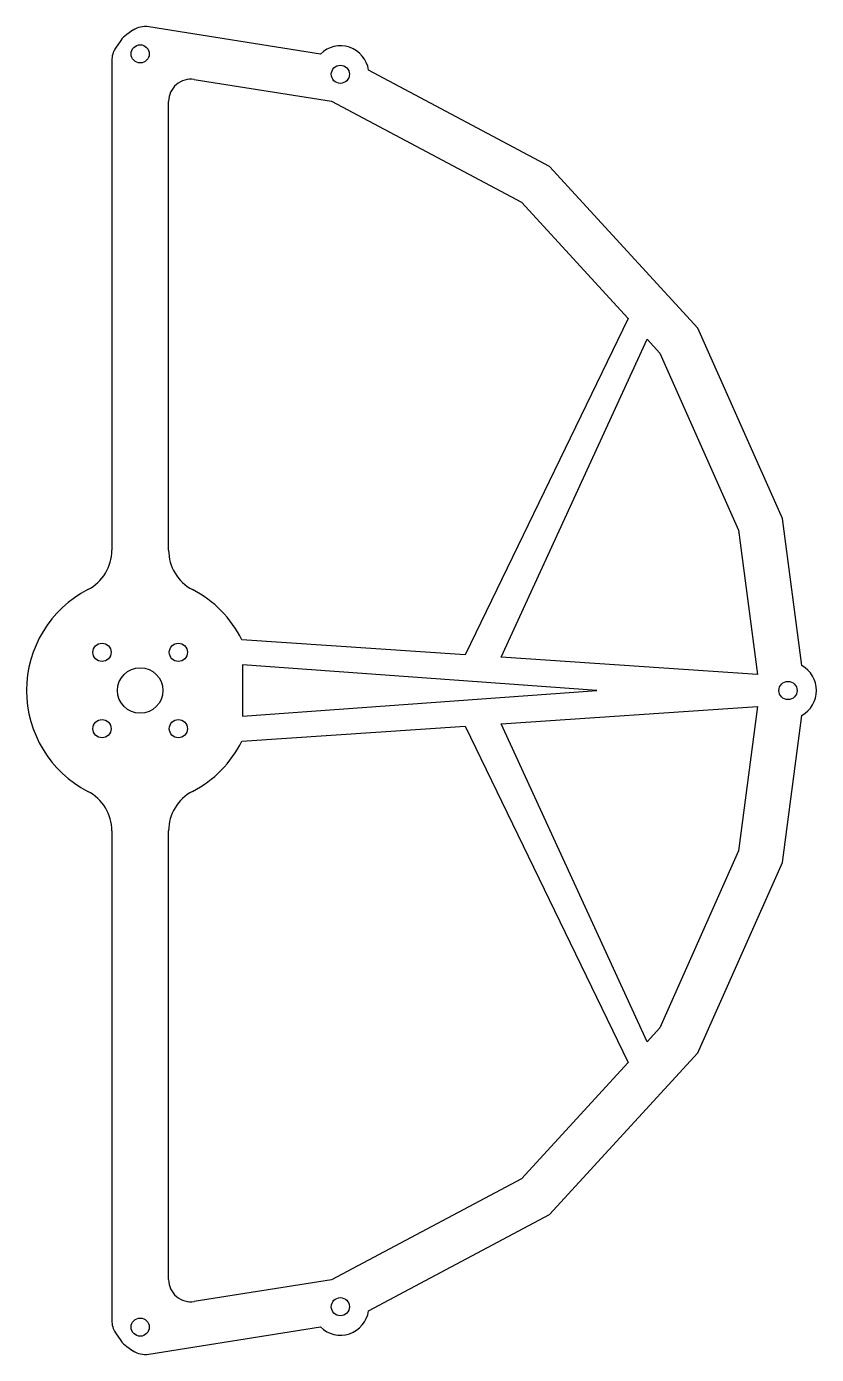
# Model space of a CAD drawing. Header units: millimetres. Extents: x -20 to 119, y -117 to 117.
import ezdxf

# ---------------------------------------------------------------- set-up
doc = ezdxf.new("R2010")
doc.units = ezdxf.units.MM

msp = doc.modelspace()

# ---------------------------------------------------------------- linework, layer by layer
at = {"color": 7, "linetype": 'Continuous', "lineweight": 25}
for p, q in [((-1.27, 116.15), (-2.35, 115.43)), ((31.71, 111.98), (1.51, 116.76)), ((-3.43, 114.35), (-4.34, 112.98)), ((-5, 110.82), (-5, 24.68)), ((9.51, 107.49), (33.68, 103.67)), ((72.03, 92.2), (40.18, 109.14)), ((5, 24.68), (5, 103.64)), ((33.68, 103.67), (67.11, 85.89)), ((98.12, 63.72), (72.03, 92.2)), ((67.11, 85.89), (85.85, 65.44)), ((85.85, 65.44), (57.21, 6.28)), ((113.01, 30.28), (98.12, 63.72)), ((63.49, 5.85), (89.19, 61.79)), ((89.19, 61.79), (91.42, 59.37)), ((91.42, 59.37), (105.29, 28.21)), ((105.29, 28.21), (108.63, 2.8)), ((116.42, 4.37), (113.01, 30.28)), ((57.21, 6.28), (17.89, 8.94)), ((108.63, 2.8), (63.49, 5.85)), ((80.33, 0), (18, 4.5)), ((18, 4.5), (18, -4.5)), ((18, -4.5), (80.33, 0)), ((63.49, -5.85), (108.63, -2.8)), ((108.63, -2.8), (105.29, -28.21)), ((113.01, -30.28), (116.42, -4.37)), ((17.89, -8.94), (57.21, -6.28)), ((57.21, -6.28), (85.85, -65.44)), ((89.19, -61.79), (63.49, -5.85)), ((-5, -24.68), (-5, -110.82)), ((5, -103.64), (5, -24.68)), ((105.29, -28.21), (91.42, -59.37)), ((98.12, -63.72), (113.01, -30.28)), ((91.42, -59.37), (89.19, -61.79)), ((72.03, -92.2), (98.12, -63.72)), ((85.85, -65.44), (67.11, -85.89)), ((67.11, -85.89), (33.68, -103.67)), ((40.18, -109.14), (72.03, -92.2)), ((33.68, -103.67), (9.51, -107.49)), ((1.51, -116.76), (31.71, -111.98)), ((-4.34, -112.98), (-3.43, -114.35)), ((-2.35, -115.43), (-1.27, -116.15))]:
    msp.add_line(p, q, dxfattribs=at)
for centre, radius in [((0, 112), 1.6), ((35.23, 108.42), 1.6), ((-6.72, 6.72), 1.6), ((6.72, 6.72), 1.6), ((0, 0), 4), ((114, 0), 1.6), ((-6.72, -6.72), 1.6), ((6.72, -6.72), 1.6), ((35.23, -108.42), 1.6), ((0, -112), 1.6)]:
    msp.add_circle(centre, radius, dxfattribs=at)
for centre, radius, start, end in [((0.9, 112.91), 3.9, 81, 123.6901), ((-0.19, 112.19), 3.9, 123.6901, 146.3099), ((-1.1, 110.82), 3.9, 146.3099, 180), ((35.23, 108.42), 5, 8.2198, 134.6573), ((8.9, 103.64), 3.9, 81, 180), ((-12.8, 24.68), 7.8, 297.415, 0), ((12.8, 24.68), 7.8, 180, 242.585), ((0, 0), 20, 117.415, 242.585), ((0, 0), 20, 26.5504, 62.585), ((114, 0), 5, 299.0031, 60.9969), ((0, 0), 20, 297.415, 333.4496), ((-12.8, -24.68), 7.8, 0, 62.585), ((12.8, -24.68), 7.8, 117.415, 180), ((8.9, -103.64), 3.9, 180, 279), ((35.23, -108.42), 5, 225.3427, 351.7802), ((-1.1, -110.82), 3.9, 180, 213.6901), ((-0.19, -112.19), 3.9, 213.6901, 236.3099), ((0.9, -112.91), 3.9, 236.3099, 279)]:
    msp.add_arc(centre, radius, start, end, dxfattribs=at)

doc.saveas('drawing.dxf')
